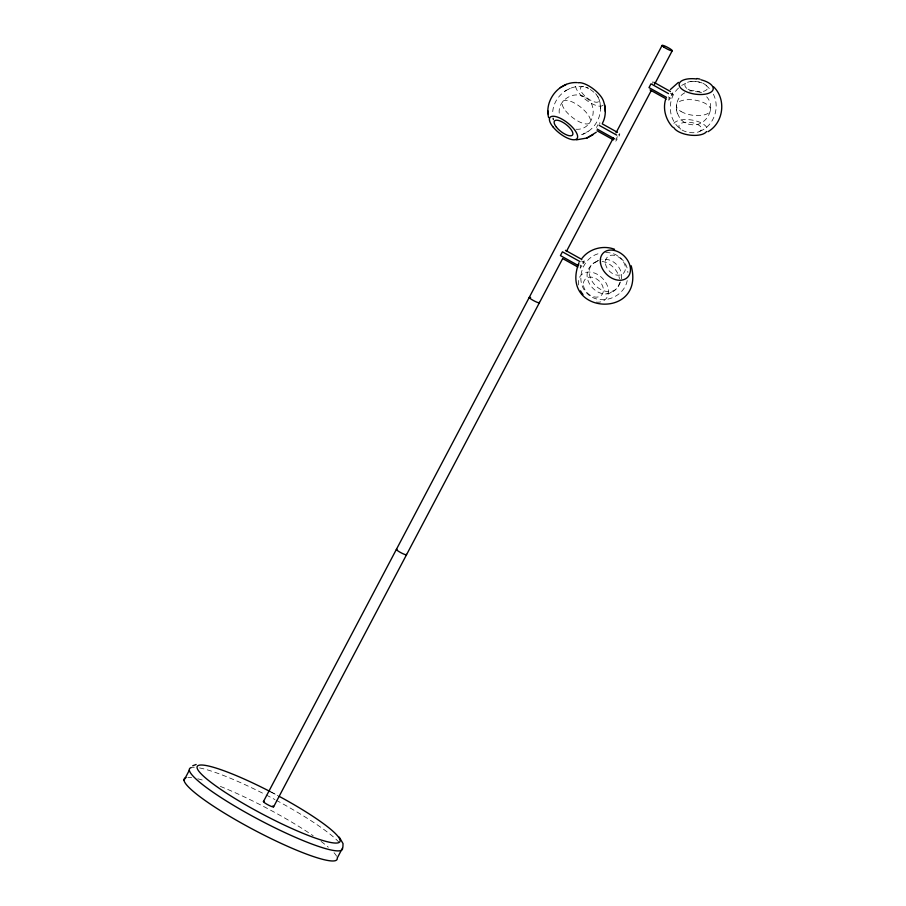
<?xml version="1.0" encoding="UTF-8"?>
<svg xmlns="http://www.w3.org/2000/svg" width="906" height="906" viewBox="0 0 906 906"><rect width="100%" height="100%" fill="white"/><g stroke="black" fill="none" stroke-linecap="round" stroke-linejoin="round"><path stroke-width="0.68" stroke-dasharray="4.53 3.4" d="M621.448 278.833C623.226 267.938 612.796 257.598 601.912 259.444M598.923 99.037C604.698 113.907 594.812 132.016 579.183 135.345M584.076 262.412L584.189 260.758L580.316 266.67L580.202 268.312L584.076 262.412L580.565 260.452M599.761 124.19L599.874 122.548M652.75 83.352L652.864 81.699M672.637 94.428L672.75 92.774L668.877 98.686L668.764 100.34L672.637 94.428L670.293 93.125M627.224 280.554C623.951 297.881 599.84 306.364 587.145 293.521C574.211 280.917 582.535 256.783 599.817 253.363M620.587 281.97C606.035 314.122 567.326 272.819 599.546 260.124M596.499 127.508L597.994 124.677M615.887 139.524L617.382 136.693M618.515 135.039L619.761 133.624L619.647 135.266L615.774 141.177M678.56 88.029C666.918 98.618 667.688 119.252 680.293 128.765M583.521 86.659C567.507 84.281 551.913 98.539 552.694 114.643M681.686 85.447L686.51 82.82M684.743 92.831C670.746 100.124 675.661 123.386 691.244 124.643C705.774 127.259 717.042 107.837 706.669 96.817M564.732 91.257L566.794 90.17M568.39 89.309L570.293 88.301M582.932 134.133L584.834 133.125M586.431 132.265L588.492 131.177M699.896 131.257C714.268 125.696 720.474 106.727 712.954 93.465M597.371 260.758L598.798 260.35M610.055 292.559L611.482 292.162M606.941 293.465L608.22 293.102M689.5 90.962L695.661 90.611L702.716 93.182M690.746 81.495L696.533 81.415L702.071 82.933M576.001 129.241C594.03 130.724 600.055 102.922 583.419 96.534M605.65 252.604C616.827 251.959 627.326 261.324 627.892 272.513M584.313 96.919C572.841 90.306 556.918 101.064 559.387 114.247M585.559 87.135L588.73 88.346M581.663 95.798L582.977 96.353M271.143 792.071L277.01 795.185M668.3 96.908L670.644 98.21M579.738 264.88L582.082 266.183M706.114 85.311L710.055 89.298M595.604 93.669L596.273 94.405M597.416 96.093L598.141 97.248M676.386 109.467L677.292 113.341M600.61 108.46L599.976 102.525M673.883 123.409A17.18 7.61 8.3 0 1 692.841 120.192A17.18 7.61 8.3 0 1 707.258 129.637M590.338 89.524A11.416 4.36 38 0 1 597.937 102.027A11.416 4.36 38 0 1 582.128 92.922A11.416 4.36 38 0 1 587.881 88.109M603.079 105.187A17.18 6.569 38 0 1 585.14 99.184A17.18 6.569 38 0 1 576.329 83.669M192.197 767.382A86.387 12.616 27.8 0 1 194.303 767.28M199.535 767.926A86.387 12.616 27.8 0 1 263.68 793.701M266.16 794.981A86.387 12.616 27.8 0 1 274.948 799.579M276.194 800.247A86.387 12.616 27.8 0 1 339.354 842.659M270.214 791.595A80.634 11.778 27.8 0 1 277.712 795.547M187.859 777.371A86.387 12.616 27.8 0 1 191.642 777.586M197.825 778.798A86.387 12.616 27.8 0 1 204.858 780.802M220.362 786.408A86.387 12.616 27.8 0 1 313.193 835.785M321.075 841.425A86.387 12.616 27.8 0 1 328.323 847.223M334.042 852.739A86.387 12.616 27.8 0 1 336.59 856.227M619.523 282.446A17.282 12.763 45.1 0 1 595.48 285.549A17.282 12.763 45.1 0 1 598.277 261.37M602.082 261.415A17.282 12.763 45.1 0 1 619.432 278.629M578.492 284.96A17.18 12.684 45.1 0 1 591.074 272.174A17.18 12.684 45.1 0 1 608.322 289.286A17.18 12.684 45.1 0 1 595.74 302.072M553.249 119.909L553.045 117.995L553.249 119.909M681.063 111.506A17.282 7.656 8.3 0 0 709.896 111.71A17.282 7.656 8.3 0 0 689.409 99.649A17.282 7.656 8.3 0 0 681.063 111.506M687.994 89.173A11.416 5.062 8.3 0 0 707.042 89.309A11.416 5.062 8.3 0 0 693.509 81.336A11.416 5.062 8.3 0 0 687.994 89.173M682.037 130.045A11.416 5.062 8.3 0 0 701.085 130.181A11.416 5.062 8.3 0 0 687.552 122.197A11.416 5.062 8.3 0 0 682.037 130.045M565.627 110.872A17.282 6.602 38 0 0 589.783 122.956A17.282 6.602 38 0 0 573.566 102.571A17.282 6.602 38 0 0 565.627 110.872M605.48 263.748A11.416 8.437 45.1 0 0 621.697 274.507A11.416 8.437 45.1 0 0 619.013 257.293A11.416 8.437 45.1 0 0 605.48 263.748M583.498 285.684A11.416 8.437 45.1 0 0 599.704 296.443A11.416 8.437 45.1 0 0 597.02 279.229A11.416 8.437 45.1 0 0 583.498 285.684"/><path stroke-width="1.36" d="M548.594 117.576C544.2 100.306 559.025 81.699 576.918 82.571M577.96 82.808A17.18 6.569 38 0 1 592.479 88.301A17.18 6.569 38 0 1 603.577 101.37C605.955 108.403 606.091 116.489 602.49 123.148M665.57 99.513C662.66 109.15 665.876 119.988 672.728 127.202M342.887 847.291L343.034 843.611L339.286 837.133M578.957 262.785C558.583 315.016 645.604 319.716 631.188 265.764M184.02 780.293L189.331 770.213M263.431 801.583L613.407 137.791M616.035 132.797L662.082 45.481M273.646 806.77L562.456 258.991M566.397 251.506L651.244 90.577M654.528 84.337L672.286 50.657M582.082 258.233C589.444 248.584 603.283 244.982 614.562 249.275M670.395 89.501L678.401 82.389M576.307 139.864L586.862 138.029L596.239 132.276M192.718 765.774L196.138 764.483M708.005 131.687C723.577 122.797 726.555 99.366 713.679 86.874M586.862 138.029L592.977 134.779M560.248 87.644L562.864 86.263M563.906 85.708L566.363 84.405M696.861 78.516L699.908 79.082M654.03 82.355L670.406 91.472M668.526 93.601L650.984 83.828L648.99 87.61L666.544 97.384M650.044 89.909L666.42 99.037M602.218 123.85L617.428 132.321M599.16 125.322L616.714 135.096M597.167 129.105L614.721 138.878M597.054 130.758L613.441 139.875M565.469 250.328L581.845 259.456M579.965 261.585L562.422 251.811L560.429 255.594L577.971 265.367M562.649 258.55L577.858 267.01M604.63 104.858L604.914 107.508M605.015 108.493L605.333 111.529M547.892 110.906L548.209 113.941M406.352 554.291A5.764 0.838 27.8 0 1 400.95 552.728A5.764 0.838 27.8 0 1 396.964 549.296M272.876 805.91A5.764 0.838 27.8 0 1 268.686 805.208A5.764 0.838 27.8 0 1 264.031 801.425M539.217 302.298A5.764 0.838 27.8 0 1 533.147 300.384A5.764 0.838 27.8 0 1 530.61 297.508M706.567 131.54A17.18 7.61 8.3 0 1 689.828 135.107A17.18 7.61 8.3 0 1 673.668 127.35M700.972 79.796A17.18 7.61 8.3 0 1 708.968 93.171A17.18 7.61 8.3 0 1 680.576 87.871A17.18 7.61 8.3 0 1 696.578 78.969M278.946 796.215A80.634 11.778 27.8 0 1 326.488 841.538A80.634 11.778 27.8 0 1 204.507 777.065A80.634 11.778 27.8 0 1 270.214 791.595M191.359 767.552A86.387 12.616 27.8 0 0 258.199 819.262A86.387 12.616 27.8 0 0 342.559 847.959L337.236 858.039A86.387 12.616 27.8 0 1 252.876 829.341A86.387 12.616 27.8 0 1 186.047 777.631M582.988 294.507A17.18 12.684 45.1 0 1 580.52 290.849M663.679 46.965A5.764 0.838 27.8 0 0 672.161 50.838A5.764 0.838 27.8 0 0 665.717 46.41A5.764 0.838 27.8 0 0 663.679 46.965M556.443 127.168A11.416 4.36 38 0 0 572.411 135.153A11.416 4.36 38 0 0 561.697 121.687A11.416 4.36 38 0 0 556.443 127.168M552.875 126.749A17.18 6.569 38 0 0 576.895 138.765A17.18 6.569 38 0 0 560.78 118.505A17.18 6.569 38 0 0 552.875 126.749M600.474 263.023A17.18 12.684 45.1 0 0 624.868 279.207A17.18 12.684 45.1 0 0 620.837 253.318A17.18 12.684 45.1 0 0 600.474 263.023"/></g></svg>
